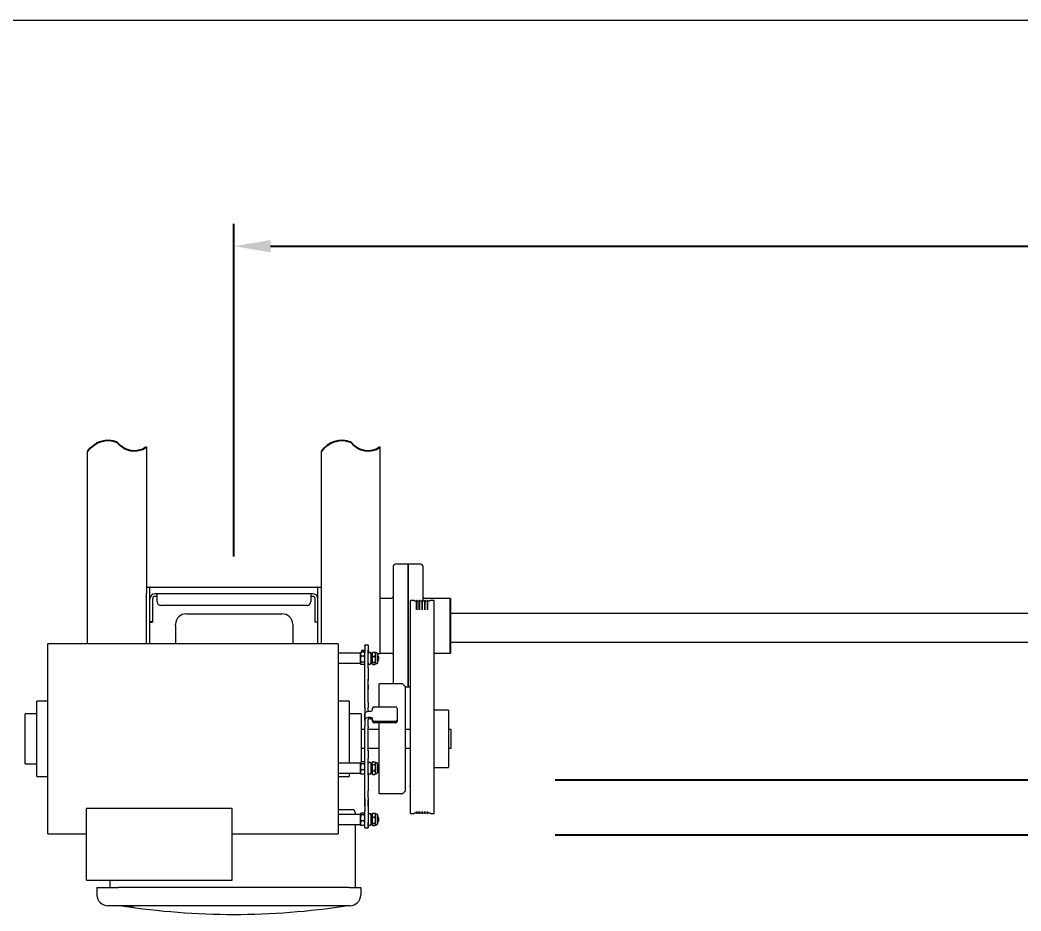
# Model space of a CAD drawing. Extents: x 20 to 307, y 49 to 248.
# Drawn here: x 89.55 to 123.61, y 217.64 to 247.95 of the extents above; entities that cross this region are included whole.
import ezdxf

# ---------------------------------------------------------------- set-up
doc = ezdxf.new("R2010")
doc.units = 0
doc.header["$LTSCALE"] = 0.5
doc.header["$MEASUREMENT"] = 0
doc.layers.get('0').update_dxf_attribs({"linetype": 'CONTINUOUS'})
doc.layers.get('Defpoints').update_dxf_attribs({"linetype": 'CONTINUOUS'})
doc.layers.add('DIM', color=1, linetype='CONTINUOUS')
doc.styles.add('ROMANS', font='romans.shx', dxfattribs={"width": 0.9, "height": 0.75})
doc.dimstyles.new('GENIE', dxfattribs={"dimscale": 8, "dimtxt": 0.25, "dimasz": 0.156, "dimexe": 0.095, "dimexo": 0.0925, "dimgap": 0.095, "dimtad": 0, "dimtih": 1, "dimtoh": 1, "dimdec": 5, "dimzin": 4, "dimdsep": 46, "dimlunit": 5, "dimtxsty": 'ROMANS', "dimcen": 0.09, "dimadec": 0, "dimazin": 0, "dimtfac": 1, "dimtdec": 5, "dimtofl": 0, "dimtmove": 0, "dimatfit": 3, "dimfxl": 0, "dimfrac": 2, "dimtolj": 1, "dimtzin": 4, "dimarcsym": 0})

# ---------------------------------------------------------------- blocks, each defined once
blk = doc.blocks.new('*D7')
at = {"layer": 'Defpoints', "color": 0}
for p in [(192.831, 240.256), (96.831, 228.963), (192.831, 228.655)]:
    blk.add_point(p, dxfattribs=at)
at = {"layer": 'DIM', "color": 0, "lineweight": -2}
for p, q in [((96.831, 229.703), (96.831, 241.016)), ((192.831, 229.395), (192.831, 241.016)), ((98.079, 240.256), (139.716, 240.256)), ((191.583, 240.256), (149.946, 240.256))]:
    blk.add_line(p, q, dxfattribs=at)
at = {"layer": 'DIM', "color": 0}
for points in [[(98.079, 240.464), (98.079, 240.048), (96.831, 240.256)], [(191.583, 240.464), (191.583, 240.048), (192.831, 240.256)]]:
    blk.add_solid(points, dxfattribs=at)
at = {"layer": 'DIM', "color": 0, "insert": (144.831, 240.256), "char_height": 0.75, "attachment_point": 5, "style": 'ROMANS'}
blk.add_mtext('\\A1;1/3 DOOR WIDTH', dxfattribs=at)

msp = doc.modelspace()

# ---------------------------------------------------------------- linework, layer by layer
for p, q in [((107.76409, 222.095306), (272.437571, 222.095306)), ((250.038586, 220.210446), (107.76409, 220.210446))]:
    msp.add_line(p, q)
at = {"layer": 'DIM', "linetype": 'Continuous', "lineweight": 15}
for p, q in [((33.77359, 247.950957), (274.608397, 247.950957)), ((93.85209, 233.423262), (93.85209, 228.455438)), ((101.810089, 226.387185), (101.810089, 233.423262)), ((91.852091, 226.728584), (91.852091, 233.269818)), ((99.81009, 228.455438), (99.81009, 233.269818)), ((102.257189, 225.368584), (102.257189, 229.376682)), ((102.757188, 229.436681), (102.757188, 227.280438)), ((102.757188, 225.249187), (102.757188, 229.436681)), ((103.257191, 229.376682), (103.257191, 228.180431)), ((93.85209, 228.655437), (93.971688, 228.655437)), ((93.971688, 226.728584), (93.97169, 228.655437)), ((94.002692, 228.655437), (93.971688, 228.655437)), ((94.002692, 228.655437), (99.661491, 228.655437)), ((99.692491, 228.655437), (99.661491, 228.655437)), ((99.690491, 226.728584), (99.692491, 228.655437)), ((99.692491, 228.655437), (99.81009, 228.655437)), ((93.85209, 228.205436), (93.85209, 228.455438)), ((94.061691, 228.247929), (94.061691, 227.465935)), ((94.18719, 228.43093), (94.154689, 228.43093)), ((94.18719, 228.340931), (94.154689, 228.340931)), ((99.47499, 228.43093), (94.18719, 228.43093)), ((94.217189, 228.247929), (94.217189, 228.428461)), ((94.217189, 228.155932), (94.217189, 228.247929)), ((99.444991, 228.428461), (99.444991, 228.247929)), ((99.444991, 228.247929), (99.444991, 228.155932)), ((99.507491, 228.43093), (99.47499, 228.43093)), ((99.507491, 228.340931), (99.47499, 228.340931)), ((99.600488, 227.465935), (99.600488, 228.247929)), ((99.81009, 228.205436), (99.81009, 228.455438)), ((101.810089, 228.280435), (102.19719, 228.280435)), ((103.31719, 228.280435), (104.197189, 228.280435)), ((93.85209, 226.728584), (93.85209, 228.205436)), ((99.31999, 228.030931), (94.34219, 228.030931)), ((99.81009, 226.728584), (99.81009, 228.205436)), ((102.83519, 223.181084), (102.83519, 228.20293)), ((103.04819, 227.886), (103.04819, 228.197711)), ((103.064189, 227.886), (103.064189, 228.197711)), ((103.140188, 227.886), (103.140188, 228.197711)), ((103.156192, 227.886), (103.156192, 228.197711)), ((103.23219, 227.886), (103.23219, 228.197711)), ((103.248189, 227.886), (103.248189, 228.197711)), ((103.324188, 227.886), (103.324188, 228.197711)), ((103.340192, 227.886), (103.340192, 228.197711)), ((103.41619, 227.886), (103.41619, 228.197711)), ((103.432189, 227.886), (103.432189, 228.197711)), ((103.644189, 227.435936), (103.644189, 228.20293)), ((95.214891, 227.74466), (98.464888, 227.74466)), ((104.197189, 227.764043), (130.989688, 227.764043)), ((94.839889, 227.351232), (94.839889, 227.39227)), ((94.839889, 227.351232), (94.839889, 226.728584)), ((98.839891, 227.39227), (98.839891, 227.351232)), ((98.839891, 227.351232), (98.839891, 226.728584)), ((99.690491, 227.465935), (99.600488, 227.465935)), ((102.757188, 227.280438), (102.757188, 225.249187)), ((103.644189, 224.468582), (103.644189, 227.435936)), ((90.50489, 220.258589), (90.50489, 226.728584)), ((95.83989, 226.728584), (95.83989, 226.730085)), ((97.839889, 226.730085), (97.839889, 226.728584)), ((100.379892, 226.728584), (100.379892, 226.533493)), ((100.379892, 226.533493), (100.379892, 220.258589)), ((101.28989, 226.643954), (101.28989, 226.678591)), ((101.28989, 226.643954), (101.28989, 226.416368)), ((101.28989, 226.167352), (101.28989, 226.516278)), ((101.394489, 226.678591), (101.394489, 226.643954)), ((101.394489, 226.643954), (101.394489, 226.416368)), ((101.394489, 226.167352), (101.394489, 226.516278)), ((101.13389, 226.051278), (101.13389, 226.414293)), ((101.259891, 226.446696), (101.16389, 226.446696)), ((101.259891, 226.310769), (101.16389, 226.310769)), ((101.249401, 226.446696), (101.249369, 226.484449)), ((101.28989, 225.905964), (101.28989, 226.167352)), ((101.394489, 225.905964), (101.394489, 226.167352)), ((101.497488, 226.078292), (101.497488, 226.387288)), ((101.524888, 226.387185), (101.497488, 226.387185)), ((101.524888, 226.414293), (101.524888, 226.051278)), ((101.554892, 226.444471), (101.624892, 226.444471)), ((101.554892, 226.299289), (101.624892, 226.299289)), ((101.654891, 226.414293), (101.654891, 226.051278)), ((101.712389, 226.394291), (101.712389, 226.07128)), ((101.810089, 226.387185), (101.712389, 226.387185)), ((101.754891, 226.297787), (101.754891, 226.242529)), ((101.754891, 226.242529), (101.754891, 226.167793)), ((101.259891, 226.096859), (101.16389, 226.096859)), ((101.259891, 226.018885), (101.16389, 226.018885)), ((101.28989, 225.52364), (101.28989, 225.905964)), ((101.394489, 225.905964), (101.394489, 225.52364)), ((101.554892, 226.087604), (101.624892, 226.087604)), ((101.554892, 226.0211), (101.624892, 226.0211)), ((101.28989, 224.737601), (101.28989, 225.52364)), ((101.394489, 224.737601), (101.394489, 225.52364)), ((101.394527, 225.679495), (101.394527, 225.670427)), ((101.394527, 225.670427), (101.394696, 225.473929)), ((101.394757, 225.320206), (101.394874, 225.183584)), ((101.774091, 224.581699), (101.774091, 225.368584)), ((102.664092, 225.268589), (102.664092, 221.718583)), ((90.124889, 222.213583), (90.124889, 224.773589)), ((100.754889, 224.773589), (100.754889, 224.696394)), ((100.754889, 224.696394), (100.754889, 222.666597)), ((101.28989, 224.743439), (101.28989, 224.759124)), ((101.28989, 224.644007), (101.28989, 224.743439)), ((101.28989, 224.657871), (101.28989, 224.737601)), ((101.28989, 224.657871), (101.28989, 224.636066)), ((101.28989, 224.556328), (101.28989, 224.636066)), ((101.28989, 224.592447), (101.28989, 224.622446)), ((101.28989, 224.583736), (101.28989, 224.622446)), ((101.28989, 224.583736), (101.28989, 224.188618)), ((101.28989, 224.556328), (101.28989, 224.338813)), ((101.394489, 224.737601), (101.394489, 224.657871)), ((101.394489, 224.657871), (101.394489, 224.636066)), ((101.394489, 224.636066), (101.394489, 224.556328)), ((101.394489, 224.429797), (101.394489, 224.556328)), ((101.549889, 224.486538), (101.549889, 224.531857)), ((101.549889, 224.486538), (101.549889, 224.531857)), ((101.604889, 224.581699), (102.32489, 224.581699)), ((102.384889, 224.527323), (102.384889, 224.133078)), ((103.635188, 224.468582), (103.635188, 224.409785)), ((104.135191, 224.468582), (104.135191, 224.409785)), ((89.72489, 222.646585), (89.72489, 224.340587)), ((101.159891, 224.340587), (101.159891, 224.289505)), ((101.159891, 224.289505), (101.159891, 222.698108)), ((101.28989, 224.147937), (101.28989, 224.360918)), ((101.28989, 224.147937), (101.28989, 224.360918)), ((101.28989, 224.177768), (101.28989, 224.188618)), ((101.28989, 224.177768), (101.28989, 224.188618)), ((101.28989, 224.125832), (101.28989, 224.147937)), ((101.28989, 224.125832), (101.28989, 223.908317)), ((101.394489, 224.125832), (101.394489, 224.147937)), ((101.394489, 223.908317), (101.394489, 224.125832)), ((101.469188, 224.436686), (101.494888, 224.436686)), ((101.469188, 224.436686), (101.494888, 224.436686)), ((101.494888, 224.223705), (101.469188, 224.223705)), ((101.494888, 224.223705), (101.469188, 224.223705)), ((101.469188, 224.179504), (101.494888, 224.179504)), ((101.469188, 224.179504), (101.494888, 224.179504)), ((101.549889, 224.128544), (101.549889, 224.173863)), ((101.549889, 224.128544), (101.549889, 224.173863)), ((101.549889, 224.084343), (101.549889, 224.128544)), ((101.549889, 224.084343), (101.549889, 224.128544)), ((102.384889, 224.133078), (102.384889, 224.088868)), ((103.635188, 224.409785), (103.635188, 222.518581)), ((104.135191, 224.409785), (104.135191, 222.518581)), ((101.28989, 223.873671), (101.28989, 223.908317)), ((101.28989, 223.872085), (101.28989, 223.906721)), ((101.28989, 223.086045), (101.28989, 223.872085)), ((101.394489, 223.908317), (101.394489, 223.873671)), ((101.394489, 223.906721), (101.394489, 223.872085)), ((101.394489, 223.086045), (101.394489, 223.872085)), ((102.32489, 224.078702), (101.604889, 224.078702)), ((101.61949, 224.034491), (101.604889, 224.034491)), ((101.61949, 224.034491), (101.604889, 224.034491)), ((102.32489, 224.034491), (101.61949, 224.034491)), ((101.774091, 221.624023), (101.774091, 224.034491)), ((104.21989, 223.589775), (104.21989, 223.806088)), ((104.21989, 223.228787), (104.21989, 223.589775)), ((101.28989, 223.098576), (101.28989, 223.104199)), ((102.83519, 220.957934), (102.83519, 223.181084)), ((104.21989, 223.181084), (104.21989, 223.228787)), ((101.28989, 223.018096), (101.28989, 223.098576)), ((101.28989, 222.827502), (101.28989, 223.086045)), ((101.28989, 223.012473), (101.28989, 223.018096)), ((101.28989, 222.732369), (101.28989, 222.827502)), ((101.394489, 223.086045), (101.394489, 222.827502)), ((101.394489, 222.732369), (101.394489, 222.827502)), ((101.13389, 222.670418), (101.13389, 222.678105)), ((101.13389, 222.31509), (101.13389, 222.670418)), ((101.259891, 222.707316), (101.16389, 222.707316)), ((101.259891, 222.645008), (101.16389, 222.645008)), ((101.259891, 222.43428), (101.16389, 222.43428)), ((101.28989, 222.252406), (101.28989, 222.732369)), ((101.394489, 222.252406), (101.394489, 222.732369)), ((101.497488, 222.342095), (101.497488, 222.6511)), ((101.524888, 222.678105), (101.524888, 222.659877)), ((101.524888, 222.659877), (101.524888, 222.31509)), ((101.554892, 222.712545), (101.624892, 222.712545)), ((101.554892, 222.617984), (101.624892, 222.617984)), ((101.654891, 222.678105), (101.654891, 222.659877)), ((101.654891, 222.659877), (101.654891, 222.31509)), ((101.712389, 222.658103), (101.712389, 222.641883)), ((101.712389, 222.641883), (101.712389, 222.335092)), ((101.754891, 222.561599), (101.754891, 222.501281)), ((101.754891, 222.501281), (101.754891, 222.431596)), ((103.644189, 220.957934), (103.644189, 222.518581)), ((100.754889, 222.326598), (100.754889, 222.213583)), ((101.259891, 222.285869), (101.16389, 222.285869)), ((101.28989, 222.055936), (101.28989, 222.252406)), ((101.394489, 222.252406), (101.394489, 222.055936)), ((101.554892, 222.402028), (101.624892, 222.402028)), ((101.554892, 222.280641), (101.624892, 222.280641)), ((101.28989, 221.723699), (101.28989, 222.055936)), ((101.394489, 222.055936), (101.394489, 221.723699)), ((101.28989, 221.496122), (101.28989, 221.723699)), ((101.28989, 221.416383), (101.28989, 221.496122)), ((101.28989, 221.479789), (101.28989, 221.042601)), ((101.28989, 221.198737), (101.28989, 221.416383)), ((101.394489, 221.496122), (101.394489, 221.723699)), ((101.394489, 221.496122), (101.394489, 221.416383)), ((101.394489, 221.467549), (101.394489, 220.470884)), ((101.394489, 221.198737), (101.394489, 221.416383)), ((102.564092, 221.624023), (101.774091, 221.624023)), ((96.76739, 221.127896), (91.817389, 221.127896)), ((91.817389, 220.105175), (91.817389, 221.127896)), ((96.76739, 220.105175), (96.76739, 221.127896)), ((100.801489, 221.080438), (100.379892, 221.080438)), ((100.866289, 221.080438), (100.801489, 221.080438)), ((100.95609, 220.990637), (100.95609, 220.924377)), ((101.13389, 220.6261), (101.13389, 220.935885)), ((101.259891, 220.963482), (101.16389, 220.963482)), ((101.259891, 220.907547), (101.16389, 220.907547)), ((101.28989, 220.915169), (101.28989, 221.042601)), ((101.28989, 220.641964), (101.28989, 220.915169)), ((101.497488, 220.595195), (101.497488, 220.904201)), ((101.524888, 220.935885), (101.524888, 220.582256)), ((101.554892, 220.966542), (101.624892, 220.966542)), ((101.554892, 220.823096), (101.624892, 220.823096)), ((101.654891, 220.935885), (101.654891, 220.582256)), ((101.712389, 220.915882), (101.712389, 220.601226)), ((101.724892, 220.829), (101.724892, 220.849379)), ((101.724892, 220.659376), (101.724892, 220.829)), ((101.754891, 220.819379), (101.754891, 220.689385)), ((103.04819, 220.963153), (103.04819, 221.01963)), ((103.064189, 220.963153), (103.064189, 221.01963)), ((103.140188, 220.963153), (103.140188, 221.01963)), ((103.156192, 220.963153), (103.156192, 221.01963)), ((103.23219, 220.963153), (103.23219, 221.01963)), ((103.248189, 220.963153), (103.248189, 221.01963)), ((103.324188, 220.963153), (103.324188, 221.01963)), ((103.340192, 220.963153), (103.340192, 221.01963)), ((103.41619, 220.963153), (103.41619, 221.01963)), ((103.432189, 220.963153), (103.432189, 221.01963)), ((100.95609, 220.584377), (100.95609, 218.43785)), ((101.018089, 220.586095), (101.018159, 220.582519)), ((101.13389, 220.572879), (101.13389, 220.6261)), ((101.259891, 220.698443), (101.16389, 220.698443)), ((101.259891, 220.545282), (101.16389, 220.545282)), ((101.28989, 220.470884), (101.28989, 220.641964)), ((101.394489, 220.470884), (101.394489, 220.641964)), ((101.524888, 220.582256), (101.524888, 220.572879)), ((101.554892, 220.610932), (101.624892, 220.610932)), ((101.554892, 220.542213), (101.624892, 220.542213)), ((101.654891, 220.582256), (101.654891, 220.572879)), ((101.712389, 220.601226), (101.712389, 220.592872)), ((91.817389, 218.682557), (91.817389, 220.105175)), ((96.76739, 218.682557), (96.76739, 220.105175)), ((92.626088, 218.43785), (92.626088, 218.682557)), ((92.164527, 218.43785), (92.507672, 218.43785)), ((92.507672, 218.43785), (92.893581, 218.43785)), ((100.76858, 218.43785), (92.893581, 218.43785)), ((100.76858, 218.43785), (101.154489, 218.43785)), ((101.154489, 218.43785), (101.150012, 218.181306)), ((92.88709, 217.812855), (92.543946, 217.812855)), ((92.893581, 217.812855), (92.88709, 217.812855)), ((100.76858, 217.812855), (92.893581, 217.812855)), ((100.775071, 217.812855), (100.76858, 217.812855))]:
    msp.add_line(p, q, dxfattribs=at)
at = {"layer": 'DIM'}
for p, q in [((104.197189, 226.405433), (104.197189, 228.280435)), ((94.061691, 227.465935), (93.971689, 227.465935))]:
    msp.add_line(p, q, dxfattribs=at)
at = {"layer": 'DIM', "linetype": 'Continuous', "lineweight": 15, "flags": 128}
for points in [[(101.249369, 226.484449), (101.249364, 226.492577), (101.249355, 226.496041), (101.249345, 226.494708), (101.24934, 226.488626), (101.249331, 226.478028), (101.249326, 226.463319), (101.249326, 226.446696)], [(101.394518, 225.71936), (101.394518, 225.716365), (101.394518, 225.712442), (101.394522, 225.707739), (101.394522, 225.702436), (101.394527, 225.696738), (101.394527, 225.690862), (101.394527, 225.685042), (101.394527, 225.679495)], [(101.28989, 224.360918), (101.293335, 224.375702), (101.303538, 224.389913), (101.320106, 224.403017), (101.342403, 224.414497), (101.369578, 224.423921), (101.400577, 224.430923), (101.434209, 224.435232), (101.469188, 224.436686)], [(101.28989, 224.360918), (101.293335, 224.375702), (101.303538, 224.389913), (101.320106, 224.403017), (101.342403, 224.414497), (101.369578, 224.423921), (101.400577, 224.430923), (101.434209, 224.435232), (101.469188, 224.436686)], [(101.469188, 224.223705), (101.434209, 224.222251), (101.400577, 224.217942), (101.369578, 224.21094), (101.342403, 224.201516), (101.320106, 224.190036), (101.303538, 224.176932), (101.293335, 224.162712), (101.28989, 224.147937)], [(101.469188, 224.223705), (101.434209, 224.222251), (101.400577, 224.217942), (101.369578, 224.21094), (101.342403, 224.201516), (101.320106, 224.190036), (101.303538, 224.176932), (101.293335, 224.162712), (101.28989, 224.147937)], [(101.469188, 224.179504), (101.454615, 224.178894), (101.440606, 224.177101), (101.42769, 224.174182), (101.41637, 224.170258), (101.407077, 224.165471), (101.400178, 224.160018), (101.395926, 224.154095), (101.394489, 224.147937)], [(101.469188, 224.179504), (101.454615, 224.178894), (101.440606, 224.177101), (101.42769, 224.174182), (101.41637, 224.170258), (101.407077, 224.165471), (101.400178, 224.160018), (101.395926, 224.154095), (101.394489, 224.147937)]]:
    msp.add_lwpolyline(points, dxfattribs=at)
at = {"layer": 'DIM'}
for centre, radius, start, end in [((92.540659, 232.815275), 0.825067, 67.3495404, 146.5700822), ((93.436705, 234.027517), 0.733258, 217.9377298, 304.5059211), ((100.498658, 232.815275), 0.825067, 67.3495404, 146.5700822), ((101.394704, 234.027517), 0.733258, 217.9377298, 304.5059211)]:
    msp.add_arc(centre, radius, start, end, dxfattribs=at)
at = {"layer": 'DIM', "linetype": 'Continuous', "lineweight": 15}
for centre, radius, start, end in [((102.31719, 229.376684), 0.06, 90, 180), ((103.19719, 229.376684), 0.06, 0, 90), ((94.15469, 228.247934), 0.183, 90, 180), ((94.15469, 228.247934), 0.093, 90, 180), ((99.50749, 228.247934), 0.183, 0, 90), ((99.50749, 228.247934), 0.093, 0, 90), ((102.19719, 228.340434), 0.06, 270, 0), ((103.31719, 228.340434), 0.06, 180, 270), ((94.34219, 228.155934), 0.125, 180, 270), ((99.31999, 228.155934), 0.125, 270, 0), ((102.96469, 228.194934), 0.008, 20.3467741, 90), ((103.05569, 228.194934), 0.008, 90, 159.6532259), ((103.05669, 228.194934), 0.008, 20.3467741, 90), ((103.14769, 228.194934), 0.008, 90, 159.6532259), ((103.14869, 228.194934), 0.008, 20.3467741, 90), ((103.23969, 228.194934), 0.008, 90, 159.6532259), ((103.24069, 228.194934), 0.008, 20.3467741, 90), ((103.33169, 228.194934), 0.008, 90, 159.6532259), ((103.33269, 228.194934), 0.008, 20.3467741, 90), ((103.42369, 228.194934), 0.008, 90, 159.6532259), ((103.42469, 228.194934), 0.008, 20.3467741, 90), ((103.51569, 228.194934), 0.008, 90, 159.6532259), ((95.203929, 227.380598), 0.364227, 88.275254, 178.1636218), ((98.475851, 227.380598), 0.364227, 1.8363782, 91.724746), ((120.604608, 226.462199), 19.430287, 179.8999031, 180.0457159), ((101.44599, 226.387288), 0.0515, 0, 180), ((101.69239, 226.394295), 0.02, 0, 90), ((102.19719, 226.345434), 0.06, 0, 90), ((101.44599, 226.078288), 0.0515, 180, 0), ((101.69239, 226.071282), 0.02, 270, 360), ((101.497333, 224.489255), 0.052626, 267.3370919, 357.0406863), ((101.497333, 224.489255), 0.052626, 267.3370919, 357.0406863), ((101.602431, 224.529145), 0.052612, 87.3215112, 177.0455298), ((101.602431, 224.529145), 0.052612, 87.3215112, 177.0455298), ((102.327569, 224.524366), 0.057396, 2.9530978, 92.6755548), ((101.497351, 224.171156), 0.052607, 2.9494946, 92.6834644), ((101.497351, 224.171156), 0.052607, 2.9494946, 92.6834644), ((101.497346, 224.12695), 0.052612, 2.9443406, 92.6778812), ((101.497346, 224.12695), 0.052612, 2.9443406, 92.6778812), ((101.602431, 224.131256), 0.052612, 182.9544702, 272.6784888), ((101.602431, 224.131256), 0.052612, 182.9544702, 272.6784888), ((102.327569, 224.136035), 0.057396, 267.3244452, 357.0469022), ((101.602435, 224.08705), 0.052617, 182.9493173, 272.6729045), ((101.602435, 224.08705), 0.052617, 182.9493173, 272.6729045), ((102.327569, 224.091824), 0.057396, 267.3244452, 357.0469022), ((101.44599, 222.651096), 0.0515, 0, 180), ((101.69239, 222.658102), 0.02, 0, 90), ((101.44599, 222.342096), 0.0515, 180, 0), ((101.69239, 222.335089), 0.02, 270, 0), ((100.86629, 220.990634), 0.0898, 0, 90), ((101.44599, 220.904196), 0.0515, 0, 180), ((101.69239, 220.915887), 0.02, 0, 90), ((102.96469, 220.965934), 0.008, 270, 339.6532259), ((103.05569, 220.965934), 0.008, 200.3467741, 270), ((103.05669, 220.965934), 0.008, 270, 339.6532259), ((103.14769, 220.965934), 0.008, 200.3467741, 270), ((103.14869, 220.965934), 0.008, 270, 339.6532259), ((103.23969, 220.965934), 0.008, 200.3467741, 270), ((103.24069, 220.965934), 0.008, 270, 339.6532259), ((103.33169, 220.965934), 0.008, 200.3467741, 270), ((103.33269, 220.965934), 0.008, 270, 339.6532259), ((103.42369, 220.965934), 0.008, 200.3467741, 270), ((103.42469, 220.965934), 0.008, 270, 339.6532259), ((103.51569, 220.965934), 0.008, 200.3467741, 270), ((101.44599, 220.595196), 0.0515, 180, 0), ((101.69239, 220.592874), 0.02, 270, 0), ((92.543946, 218.187852), 0.375, 181, 270), ((100.775069, 218.187852), 0.375, 270, 359), ((96.83108, 242.520439), 25, 261.2281669, 278.7718331)]:
    msp.add_arc(centre, radius, start, end, dxfattribs=at)
for points in [[(102.757188, 229.436681), (102.317188, 229.436681)], [(103.197192, 229.436681), (102.757188, 229.436681)], [(102.964692, 228.20293), (102.83519, 228.20293)], [(102.978551, 228.180431), (102.972192, 228.197711)], [(103.04183, 228.180431), (102.978551, 228.180431)], [(103.04819, 228.197711), (103.04183, 228.180431)], [(103.056689, 228.20293), (103.05569, 228.20293)], [(103.070549, 228.180431), (103.064189, 228.197711)], [(103.133833, 228.180431), (103.070549, 228.180431)], [(103.140188, 228.197711), (103.133833, 228.180431)], [(103.148692, 228.20293), (103.147692, 228.20293)], [(103.162551, 228.180431), (103.156192, 228.197711)], [(103.22583, 228.180431), (103.162551, 228.180431)], [(103.23219, 228.197711), (103.22583, 228.180431)], [(103.240689, 228.20293), (103.23969, 228.20293)], [(103.254549, 228.180431), (103.248189, 228.197711)], [(103.317833, 228.180431), (103.254549, 228.180431)], [(103.324188, 228.197711), (103.317833, 228.180431)], [(103.332692, 228.20293), (103.331692, 228.20293)], [(103.346551, 228.180431), (103.340192, 228.197711)], [(103.40983, 228.180431), (103.346551, 228.180431)], [(103.41619, 228.197711), (103.40983, 228.180431)], [(103.424689, 228.20293), (103.42369, 228.20293)], [(103.438549, 228.180431), (103.432189, 228.197711)], [(103.501833, 228.180431), (103.438549, 228.180431)], [(103.508188, 228.197711), (103.501833, 228.180431)], [(103.644189, 228.20293), (103.515692, 228.20293)], [(100.379892, 226.728584), (90.50489, 226.728584)], [(101.394489, 226.678591), (101.28989, 226.678591)], [(104.197189, 226.780932), (130.989688, 226.780932)], [(101.13389, 226.402786), (100.379892, 226.402786)], [(101.150589, 226.43378), (101.13389, 226.414293)], [(101.24935, 226.496163), (101.174351, 226.496144)], [(101.28989, 226.414293), (101.273192, 226.43378)], [(101.524888, 226.351788), (101.497488, 226.351788)], [(101.538188, 226.429809), (101.524888, 226.414293)], [(101.654891, 226.414293), (101.641591, 226.429809)], [(101.692391, 226.414293), (101.654891, 226.414293)], [(101.724892, 226.327787), (101.712389, 226.327787)], [(101.754891, 226.297787), (101.724892, 226.327787)], [(101.724892, 226.137784), (101.754891, 226.167793)], [(101.810089, 226.405433), (102.19719, 226.405433)], [(103.644189, 226.405433), (104.197189, 226.405433)], [(100.379892, 226.062786), (101.13389, 226.062786)], [(100.940091, 226.061931), (100.939237, 226.062786)], [(101.13389, 226.051278), (101.150589, 226.031801)], [(101.273192, 226.031801), (101.28989, 226.051278)], [(101.497488, 226.113792), (101.524888, 226.113792)], [(101.524888, 226.051278), (101.538188, 226.035762)], [(101.641591, 226.035762), (101.654891, 226.051278)], [(101.654891, 226.051278), (101.692391, 226.051278)], [(101.712389, 226.137784), (101.724892, 226.137784)], [(102.564092, 225.368584), (101.774091, 225.368584)], [(102.664092, 225.268589), (102.564092, 225.368584)], [(102.83519, 225.249187), (102.664092, 225.249187)], [(90.50489, 224.773589), (90.124889, 224.773589)], [(100.754889, 224.773589), (100.379892, 224.773589)], [(104.135191, 224.468582), (103.635188, 224.468582)], [(90.124889, 224.340587), (89.72489, 224.340587)], [(101.159891, 224.340587), (100.754889, 224.340587)], [(101.28989, 223.806088), (101.159891, 223.806088)], [(101.774091, 223.806088), (101.394489, 223.806088)], [(102.83519, 223.806088), (102.664092, 223.806088)], [(104.21989, 223.806088), (104.135191, 223.806088)], [(101.159891, 223.181084), (101.28989, 223.181084)], [(101.394489, 223.181084), (101.774091, 223.181084)], [(102.664092, 223.181084), (102.83519, 223.181084)], [(104.135191, 223.181084), (104.21989, 223.181084)], [(89.72489, 222.646585), (90.124889, 222.646585)], [(101.13389, 222.666597), (100.379892, 222.666597)], [(101.146126, 222.692382), (101.13389, 222.678105)], [(101.28989, 222.678105), (101.27765, 222.692382)], [(101.28989, 222.686403), (101.284662, 222.684197)], [(101.524888, 222.6156), (101.497488, 222.6156)], [(101.547969, 222.705026), (101.524888, 222.678105)], [(101.654891, 222.678105), (101.63181, 222.705026)], [(101.692391, 222.678105), (101.654891, 222.678105)], [(101.724892, 222.591599), (101.712389, 222.591599)], [(101.754891, 222.561599), (101.724892, 222.591599)], [(101.724892, 222.401596), (101.754891, 222.431596)], [(103.635188, 222.518581), (104.135191, 222.518581)], [(90.124889, 222.213583), (90.50489, 222.213583)], [(100.379892, 222.326598), (101.13389, 222.326598)], [(100.379892, 222.213583), (100.754889, 222.213583)], [(101.13389, 222.31509), (101.146126, 222.300813)], [(101.27765, 222.300813), (101.28989, 222.31509)], [(101.497488, 222.377595), (101.524888, 222.377595)], [(101.524888, 222.31509), (101.547969, 222.28816)], [(101.554892, 222.280641), (101.547772, 222.288413)], [(101.632007, 222.288413), (101.624892, 222.280641)], [(101.63181, 222.28816), (101.654891, 222.31509)], [(101.654891, 222.31509), (101.692391, 222.31509)], [(101.712389, 222.401596), (101.724892, 222.401596)], [(102.834463, 221.886706), (102.834327, 221.91235)], [(102.582025, 221.636517), (102.664092, 221.718583)], [(101.13389, 220.924377), (100.379892, 220.924377)], [(101.146187, 220.950237), (101.13389, 220.935885)], [(101.28989, 220.935885), (101.277528, 220.950312)], [(101.524888, 220.87338), (101.497488, 220.87338)], [(101.538789, 220.952105), (101.524888, 220.935885)], [(101.654891, 220.935885), (101.64099, 220.952105)], [(101.692391, 220.935885), (101.654891, 220.935885)], [(101.724892, 220.849379), (101.712389, 220.849379)], [(101.754891, 220.819379), (101.724892, 220.849379)], [(102.83519, 220.957934), (102.964692, 220.957934)], [(102.972192, 220.963153), (102.978551, 220.980434)], [(102.978551, 220.980434), (103.04183, 220.980434)], [(103.04183, 220.980434), (103.04819, 220.963153)], [(103.05569, 220.957934), (103.056689, 220.957934)], [(103.064189, 220.963153), (103.070549, 220.980434)], [(103.070549, 220.980434), (103.133833, 220.980434)], [(103.133833, 220.980434), (103.140188, 220.963153)], [(103.147692, 220.957934), (103.148692, 220.957934)], [(103.156192, 220.963153), (103.162551, 220.980434)], [(103.162551, 220.980434), (103.22583, 220.980434)], [(103.22583, 220.980434), (103.23219, 220.963153)], [(103.23969, 220.957934), (103.240689, 220.957934)], [(103.248189, 220.963153), (103.254549, 220.980434)], [(103.254549, 220.980434), (103.317833, 220.980434)], [(103.317833, 220.980434), (103.324188, 220.963153)], [(103.331692, 220.957934), (103.332692, 220.957934)], [(103.340192, 220.963153), (103.346551, 220.980434)], [(103.346551, 220.980434), (103.40983, 220.980434)], [(103.40983, 220.980434), (103.41619, 220.963153)], [(103.42369, 220.957934), (103.424689, 220.957934)], [(103.432189, 220.963153), (103.438549, 220.980434)], [(103.438549, 220.980434), (103.501833, 220.980434)], [(103.501833, 220.980434), (103.508188, 220.963153)], [(103.515692, 220.957934), (103.644189, 220.957934)], [(100.379892, 220.584377), (101.13389, 220.584377)], [(101.13389, 220.572879), (101.146187, 220.558527)], [(101.16389, 220.545282), (101.14828, 220.560319)], [(101.277528, 220.558452), (101.28989, 220.572879)], [(101.28989, 220.470884), (101.394489, 220.470884)], [(101.497488, 220.635384), (101.524888, 220.635384)], [(101.524888, 220.572879), (101.538789, 220.556659)], [(101.64099, 220.556659), (101.654891, 220.572879)], [(101.654891, 220.572879), (101.692391, 220.572879)], [(101.712389, 220.659376), (101.724892, 220.659376)], [(101.724892, 220.659376), (101.754891, 220.689385)], [(90.50489, 220.258589), (91.817389, 220.258589)], [(96.76739, 220.258589), (100.379892, 220.258589)], [(91.817389, 218.682557), (96.76739, 218.682557)], [(92.164527, 218.43785), (92.169005, 218.181306)]]:
    msp.add_open_spline(points, degree=1, dxfattribs=at)
for points, knots in [([(94.18719, 228.43093), (94.190561, 228.430935), (94.197305, 228.430945), (94.206288, 228.430869), (94.213058, 228.430485), (94.216671, 228.429665), (94.21704, 228.428808), (94.217189, 228.428461)], [0, 0, 0, 0, 0.214026119, 0.428109889, 0.641891843, 0.854714724, 1, 1, 1, 1]), ([(94.217189, 228.335966), (94.216894, 228.336943), (94.216302, 228.338897), (94.211426, 228.34034), (94.204113, 228.340879), (94.195628, 228.340941), (94.189757, 228.340934), (94.18719, 228.340931)], [0, 0, 0, 0, 0.211618798, 0.423383658, 0.62958121, 0.838006109, 1, 1, 1, 1]), ([(99.444991, 228.428461), (99.445312, 228.428959), (99.445955, 228.429953), (99.451057, 228.430655), (99.458587, 228.430913), (99.46704, 228.430933), (99.472689, 228.430931), (99.47499, 228.43093)], [0, 0, 0, 0, 0.213988888, 0.427862331, 0.640333569, 0.853500224, 1, 1, 1, 1]), ([(99.47499, 228.340931), (99.47162, 228.340936), (99.464877, 228.340946), (99.455915, 228.340815), (99.449186, 228.340039), (99.445535, 228.338443), (99.445154, 228.336711), (99.444991, 228.335966)], [0, 0, 0, 0, 0.212148944, 0.424434627, 0.635526461, 0.843129624, 1, 1, 1, 1]), ([(101.16389, 226.446696), (101.153324, 226.428147), (101.132071, 226.390838), (101.143432, 226.342822), (101.159484, 226.317673), (101.16389, 226.310769)], [0, 0, 0, 0, 0.41768069, 0.840150556, 1, 1, 1, 1]), ([(101.16389, 226.310769), (101.153324, 226.281578), (101.13207, 226.222862), (101.143434, 226.147299), (101.159484, 226.107724), (101.16389, 226.096859)], [0, 0, 0, 0, 0.417664967, 0.840127833, 1, 1, 1, 1]), ([(101.151598, 226.433282), (101.15199, 226.434343), (101.153726, 226.439041), (101.159455, 226.443356), (101.16389, 226.446696)], [0, 0, 0, 0, 0.22586018, 1, 1, 1, 1]), ([(101.259891, 226.310769), (101.270458, 226.329318), (101.291714, 226.366629), (101.280338, 226.414646), (101.264295, 226.439792), (101.259891, 226.446696)], [0, 0, 0, 0, 0.4176514123, 0.8401263156, 1, 1, 1, 1]), ([(101.259891, 226.446696), (101.264328, 226.443356), (101.270059, 226.439041), (101.271788, 226.434343), (101.272178, 226.433282)], [0, 0, 0, 0, 0.774154118, 1, 1, 1, 1]), ([(101.259891, 226.096859), (101.270458, 226.12605), (101.291713, 226.184766), (101.280339, 226.260326), (101.264295, 226.299904), (101.259891, 226.310769)], [0, 0, 0, 0, 0.417673185, 0.840140597, 1, 1, 1, 1]), ([(101.554892, 226.299289), (101.544323, 226.270401), (101.523065, 226.212295), (101.534435, 226.137516), (101.550486, 226.098354), (101.554892, 226.087604)], [0, 0, 0, 0, 0.417683489, 0.840151655, 1, 1, 1, 1]), ([(101.554892, 226.444471), (101.544323, 226.42466), (101.523064, 226.384812), (101.534438, 226.333523), (101.550486, 226.306664), (101.554892, 226.299289)], [0, 0, 0, 0, 0.4176730782, 0.8401223851, 1, 1, 1, 1]), ([(101.540976, 226.429349), (101.542634, 226.432563), (101.545331, 226.437789), (101.552234, 226.442614), (101.554892, 226.444471)], [0, 0, 0, 0, 0.615005017, 1, 1, 1, 1]), ([(101.624892, 226.299289), (101.635459, 226.319101), (101.656715, 226.358955), (101.645339, 226.410234), (101.629296, 226.437097), (101.624892, 226.444471)], [0, 0, 0, 0, 0.417642439, 0.840127866, 1, 1, 1, 1]), ([(101.624892, 226.444471), (101.627548, 226.442614), (101.634447, 226.437789), (101.637144, 226.432563), (101.638803, 226.429349)], [0, 0, 0, 0, 0.384974093, 1, 1, 1, 1]), ([(101.624892, 226.087604), (101.635459, 226.116489), (101.656715, 226.174593), (101.645338, 226.249368), (101.629296, 226.288536), (101.624892, 226.299289)], [0, 0, 0, 0, 0.417644102, 0.840118219, 1, 1, 1, 1]), ([(101.16389, 226.096859), (101.160081, 226.093469), (101.145133, 226.080164), (101.133208, 226.055481), (101.148279, 226.032519), (101.16138, 226.021077), (101.16389, 226.018885)], [0, 0, 0, 0, 0.136759663, 0.536750286, 0.911258211, 1, 1, 1, 1]), ([(101.259891, 226.018885), (101.262401, 226.021077), (101.275501, 226.032519), (101.290573, 226.055481), (101.278648, 226.080164), (101.2637, 226.093469), (101.259891, 226.096859)], [0, 0, 0, 0, 0.088741789, 0.463249714, 0.863240337, 1, 1, 1, 1]), ([(101.554892, 226.087604), (101.55238, 226.085732), (101.539269, 226.075962), (101.52421, 226.056393), (101.536126, 226.035332), (101.551081, 226.02399), (101.554892, 226.0211)], [0, 0, 0, 0, 0.088733427, 0.463236619, 0.863231659, 1, 1, 1, 1]), ([(101.624892, 226.0211), (101.628701, 226.02399), (101.643649, 226.035332), (101.655573, 226.056393), (101.640504, 226.075961), (101.627402, 226.085732), (101.624892, 226.087604)], [0, 0, 0, 0, 0.136762901, 0.536764088, 0.911273035, 1, 1, 1, 1]), ([(101.16389, 222.645008), (101.153324, 222.616253), (101.13207, 222.55841), (101.143434, 222.483973), (101.159484, 222.444984), (101.16389, 222.43428)], [0, 0, 0, 0, 0.417652636, 0.840125343, 1, 1, 1, 1]), ([(101.16389, 222.43428), (101.153324, 222.414031), (101.13207, 222.3733), (101.143434, 222.320867), (101.159484, 222.293408), (101.16389, 222.285869)], [0, 0, 0, 0, 0.417653097, 0.840130772, 1, 1, 1, 1]), ([(101.16389, 222.707316), (101.16138, 222.705563), (101.148277, 222.69641), (101.13321, 222.678069), (101.145131, 222.65834), (101.160081, 222.647715), (101.16389, 222.645008)], [0, 0, 0, 0, 0.088730191, 0.46325411, 0.863255229, 1, 1, 1, 1]), ([(101.259891, 222.645008), (101.2637, 222.647715), (101.27865, 222.65834), (101.290571, 222.678069), (101.275503, 222.69641), (101.262401, 222.705563), (101.259891, 222.707316)], [0, 0, 0, 0, 0.136744771, 0.53674589, 0.911269809, 1, 1, 1, 1]), ([(101.259891, 222.43428), (101.270458, 222.463036), (101.291714, 222.520879), (101.280338, 222.595314), (101.264295, 222.634304), (101.259891, 222.645008)], [0, 0, 0, 0, 0.417654644, 0.840131979, 1, 1, 1, 1]), ([(101.259891, 222.285869), (101.270458, 222.306123), (101.291714, 222.346866), (101.280339, 222.399279), (101.264295, 222.426741), (101.259891, 222.43428)], [0, 0, 0, 0, 0.41765335, 0.840137415, 1, 1, 1, 1]), ([(101.554892, 222.617984), (101.544323, 222.588516), (101.523064, 222.52924), (101.534438, 222.452954), (101.550486, 222.412998), (101.554892, 222.402028)], [0, 0, 0, 0, 0.417654649, 0.840113946, 1, 1, 1, 1]), ([(101.554892, 222.712545), (101.551081, 222.708435), (101.536125, 222.692303), (101.52421, 222.662364), (101.539268, 222.634527), (101.55238, 222.620644), (101.554892, 222.617984)], [0, 0, 0, 0, 0.136764257, 0.536783305, 0.911278446, 1, 1, 1, 1]), ([(101.624892, 222.617984), (101.627402, 222.620644), (101.640506, 222.634528), (101.655572, 222.662364), (101.643651, 222.692302), (101.628701, 222.708435), (101.624892, 222.712545)], [0, 0, 0, 0, 0.08871509, 0.463215988, 0.863241183, 1, 1, 1, 1]), ([(101.624892, 222.402028), (101.635459, 222.431497), (101.656715, 222.490774), (101.645338, 222.567056), (101.629296, 222.607014), (101.624892, 222.617984)], [0, 0, 0, 0, 0.417651616, 0.840119306, 1, 1, 1, 1]), ([(101.16389, 222.285869), (101.159685, 222.288558), (101.152036, 222.29345), (101.150019, 222.298766), (101.149111, 222.30116)], [0, 0, 0, 0, 0.549645623, 1, 1, 1, 1]), ([(101.274665, 222.30116), (101.273759, 222.298766), (101.271746, 222.29345), (101.264096, 222.288558), (101.259891, 222.285869)], [0, 0, 0, 0, 0.450347176, 1, 1, 1, 1]), ([(101.554892, 222.402028), (101.544323, 222.385465), (101.523064, 222.352148), (101.534437, 222.309268), (101.550486, 222.286807), (101.554892, 222.280641)], [0, 0, 0, 0, 0.417660979, 0.840123321, 1, 1, 1, 1]), ([(101.624892, 222.280641), (101.635459, 222.297208), (101.656714, 222.33053), (101.645341, 222.373413), (101.629296, 222.395865), (101.624892, 222.402028)], [0, 0, 0, 0, 0.417683428, 0.840150909, 1, 1, 1, 1]), ([(102.578609, 221.636545), (102.578009, 221.634724), (102.576626, 221.630529), (102.568623, 221.626375), (102.564092, 221.624023)], [0, 0, 0, 0, 0.433904881, 1, 1, 1, 1]), ([(101.16389, 220.963482), (101.153324, 220.955851), (101.13207, 220.940501), (101.143433, 220.920732), (101.159484, 220.910387), (101.16389, 220.907547)], [0, 0, 0, 0, 0.417662791, 0.840137411, 1, 1, 1, 1]), ([(101.16389, 220.907547), (101.153324, 220.879014), (101.132069, 220.821618), (101.143436, 220.747757), (101.159484, 220.709066), (101.16389, 220.698443)], [0, 0, 0, 0, 0.417646439, 0.840104179, 1, 1, 1, 1]), ([(101.259891, 220.907547), (101.270458, 220.915178), (101.291714, 220.930527), (101.280339, 220.950297), (101.264295, 220.960642), (101.259891, 220.963482)], [0, 0, 0, 0, 0.4176648, 0.840144047, 1, 1, 1, 1]), ([(101.259891, 220.698443), (101.270458, 220.726976), (101.291714, 220.784374), (101.28034, 220.858236), (101.264295, 220.896927), (101.259891, 220.907547)], [0, 0, 0, 0, 0.417647495, 0.840149301, 1, 1, 1, 1]), ([(101.554892, 220.966542), (101.544323, 220.946969), (101.523064, 220.907599), (101.534437, 220.856913), (101.550486, 220.83038), (101.554892, 220.823096)], [0, 0, 0, 0, 0.417657245, 0.840128033, 1, 1, 1, 1]), ([(101.554892, 220.823096), (101.544323, 220.794143), (101.523065, 220.735906), (101.534435, 220.660957), (101.550486, 220.621707), (101.554892, 220.610932)], [0, 0, 0, 0, 0.417675805, 0.840142762, 1, 1, 1, 1]), ([(101.541108, 220.951701), (101.541825, 220.953658), (101.543723, 220.95883), (101.55061, 220.963585), (101.554892, 220.966542)], [0, 0, 0, 0, 0.378327007, 1, 1, 1, 1]), ([(101.624892, 220.823096), (101.635459, 220.842669), (101.656715, 220.882039), (101.645339, 220.932724), (101.629296, 220.959257), (101.624892, 220.966542)], [0, 0, 0, 0, 0.417657158, 0.840133381, 1, 1, 1, 1]), ([(101.624892, 220.966542), (101.629172, 220.963585), (101.636056, 220.95883), (101.637953, 220.953658), (101.638671, 220.951701)], [0, 0, 0, 0, 0.6216600167, 1, 1, 1, 1]), ([(101.624892, 220.610932), (101.635459, 220.639885), (101.656715, 220.698121), (101.645336, 220.773064), (101.629296, 220.812318), (101.624892, 220.823096)], [0, 0, 0, 0, 0.4176766874, 0.8401090631, 1, 1, 1, 1]), ([(101.16389, 220.698443), (101.16138, 220.694136), (101.148274, 220.671649), (101.13321, 220.626548), (101.145132, 220.57806), (101.160081, 220.551938), (101.16389, 220.545282)], [0, 0, 0, 0, 0.088707755, 0.463231139, 0.86324248, 1, 1, 1, 1]), ([(101.259891, 220.545282), (101.2637, 220.551938), (101.278649, 220.57806), (101.290571, 220.626548), (101.275506, 220.671649), (101.262401, 220.694136), (101.259891, 220.698443)], [0, 0, 0, 0, 0.13675752, 0.536768861, 0.911292245, 1, 1, 1, 1]), ([(101.275444, 220.560235), (101.274813, 220.558095), (101.273275, 220.552879), (101.264856, 220.5481), (101.259891, 220.545282)], [0, 0, 0, 0, 0.410159674, 1, 1, 1, 1]), ([(101.554892, 220.610932), (101.551081, 220.607946), (101.536126, 220.596226), (101.524208, 220.574467), (101.539273, 220.554239), (101.55238, 220.544146), (101.554892, 220.542213)], [0, 0, 0, 0, 0.136772431, 0.53678103, 0.911247045, 1, 1, 1, 1]), ([(101.624892, 220.542213), (101.627402, 220.544147), (101.640501, 220.55424), (101.655575, 220.574466), (101.643649, 220.596225), (101.628701, 220.607946), (101.624892, 220.610932)], [0, 0, 0, 0, 0.088746495, 0.463218263, 0.86323301, 1, 1, 1, 1]), ([(93.436293, 217.752002), (93.436479, 217.751978), (93.437186, 217.751885), (93.407963, 217.75589), (93.340443, 217.765271), (93.24416, 217.779033), (93.131826, 217.79552), (93.055884, 217.807145), (93.018582, 217.812855)], [0, 0, 0, 0, 0.066860365, 0.253430716, 0.440027833, 0.627650294, 0.817103088, 1, 1, 1, 1])]:
    msp.add_open_spline(points, degree=3, knots=knots, dxfattribs=at)

# ---------------------------------------------------------------- dimensions: what is measured, and where the dimension line sits
at = {"layer": 'DIM'}
dim = msp.add_linear_dim(base=(192.83109, 240.256264), p1=(96.83109, 228.96336), p2=(192.83109, 228.655437), text='1/3 DOOR WIDTH', dimstyle='GENIE', dxfattribs=at)
dim.commit()
dim.dimension.update_dxf_attribs({"geometry": '*D7', "text_midpoint": (144.83109, 240.256264)})

doc.saveas('drawing.dxf')
